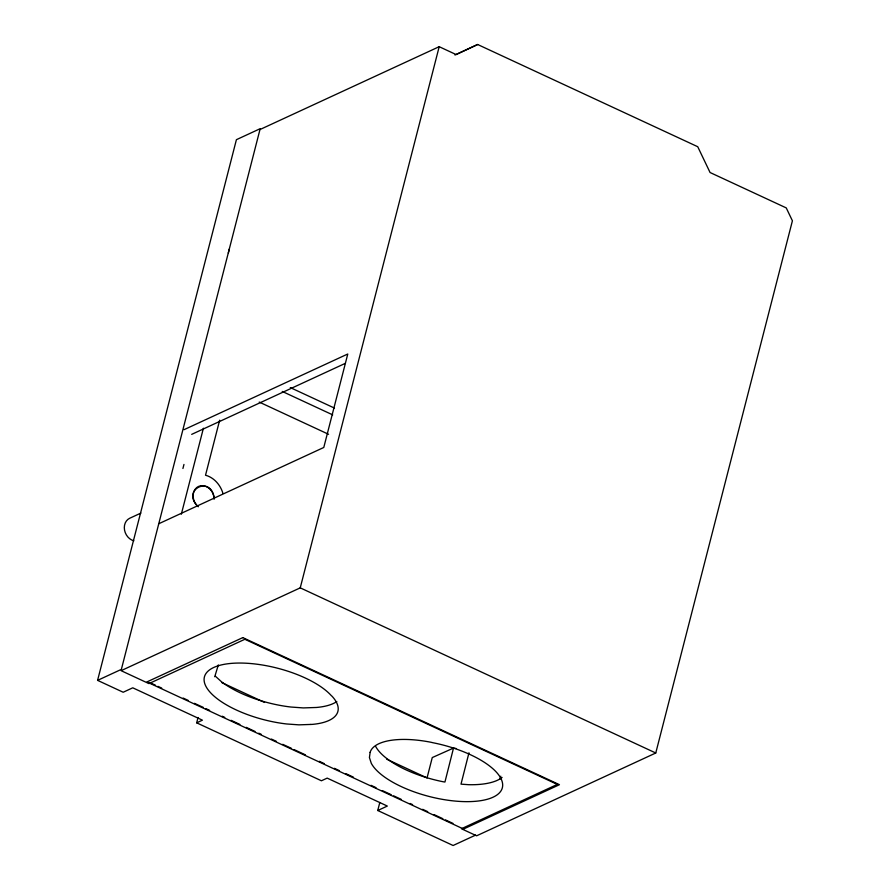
<?xml version="1.0" encoding="UTF-8"?>
<svg xmlns="http://www.w3.org/2000/svg" width="890" height="890" viewBox="0 0 890 890"><rect width="100%" height="100%" fill="white"/><g stroke="black" fill="none" stroke-linecap="round" stroke-linejoin="round"><path stroke-width="1.33" d="M468.974 752.795L461.009 784.146L468.596 784.691A68.497 26.656 14.4 0 0 502.094 777.46M97.588 680.361L236.406 139.686L260.192 128.683L121.374 669.369L97.588 680.361L123.176 692.242L132.766 687.814L202.419 720.166L196.668 722.825L198.047 717.485M228.33 253.027L229.364 249M182.928 468.485L183.963 464.447M181.326 514.22L203.41 428.224M219.652 420.191L205.523 475.227C214.101 477.53 220.486 485.039 222.956 493.383M300.242 587.856L439.193 46.692L456.114 54.557L477.652 44.5L697.738 146.728L710.064 172.515L786.248 207.904L792.412 220.798L655.763 752.996L476.617 835.81L461.421 828.746L557.318 784.413L244.861 639.276L148.964 683.609L121.096 670.671L300.242 587.856L655.763 752.996M475.649 835.087L453.11 845.5L377.749 810.501L379.808 802.48M456.058 748.479L453.511 748.078L444.933 782.032L443.331 781.787A68.497 26.656 14.4 0 1 375.613 746.354M500.113 778.794L500.781 776.191M214.746 676.734L218.328 664.908M260.047 129.506L439.193 46.692M454.946 55.002L477.652 44.5M184.085 429.659L347.779 353.998L323.782 447.47L158.821 523.721M191.695 434.365L345.309 363.354M140.887 513.085L129.629 518.292A12.171 10.124 65.2 0 0 124.544 530.14A12.171 10.124 65.2 0 0 133.834 540.808M377.749 810.501L387.339 806.062L327.186 778.116L321.424 780.775L196.668 722.825M453.511 748.078L432.262 757.568L427.044 777.927L386.727 759.203M290.296 387.584L334.429 408.076M282.252 391.444L332.682 414.862M259.235 402.08L328.577 434.287M221.721 682.552L264.553 702.444M150.365 682.841L155.416 685.178M157.931 686.346L161.713 688.104M183.151 698.06L188.191 700.408M194.498 703.334L203.321 707.428M205.846 708.607L209.628 710.365M222.233 716.216L224.747 717.385M231.055 720.31L239.877 724.415M246.185 727.341L255.007 731.435M258.79 733.193L261.315 734.372M271.394 739.056L276.445 741.392M282.742 744.329L291.575 748.423M294.089 749.591L305.437 754.865M319.31 761.306L324.349 763.653M334.44 768.337L339.479 770.673M345.776 773.599L353.341 777.115M370.997 785.314L376.036 787.661M382.344 790.587L391.166 794.681M393.692 795.86L401.257 799.376M410.079 803.47L412.604 804.638M422.683 809.322L427.723 811.669M434.031 814.595L442.853 818.7M445.378 819.868L452.943 823.384M215.391 676.222L221.365 681.64A68.474 26.644 14.4 0 0 290.986 707.038L303.301 707.917L316.417 707.472A65.727 25.576 14.4 0 0 336.82 701.554M197.18 505.72C181.783 489.333 211.141 475.316 214.056 497.688M198.314 506.755A12.171 10.124 65.2 0 1 198.437 486.485A12.171 10.124 65.2 0 1 214.134 499.223M370.129 752.373L369.428 757.579L371.286 763.297A68.452 26.633 14.4 0 0 447.659 800.188A68.452 26.633 14.4 0 0 502.272 782.021A68.452 26.633 14.4 0 0 433.074 742.761L430.894 742.249A65.827 25.621 14.4 0 0 386.471 741.192A65.727 25.576 14.4 0 0 370.418 751.494L370.129 752.373M242.803 637.607L146.894 681.94L463.545 829.024L559.454 784.691L242.803 637.607M310.844 724.438L298.962 724.849L286.636 723.971A68.452 26.633 14.4 0 1 207.192 688.504A68.452 26.633 14.4 0 1 246.53 663.239A68.452 26.633 14.4 0 1 331.102 695.402L332.193 696.392A65.827 25.621 14.4 0 1 337.477 712.656A65.727 25.576 14.4 0 1 312.067 724.404L310.844 724.438"/></g></svg>
